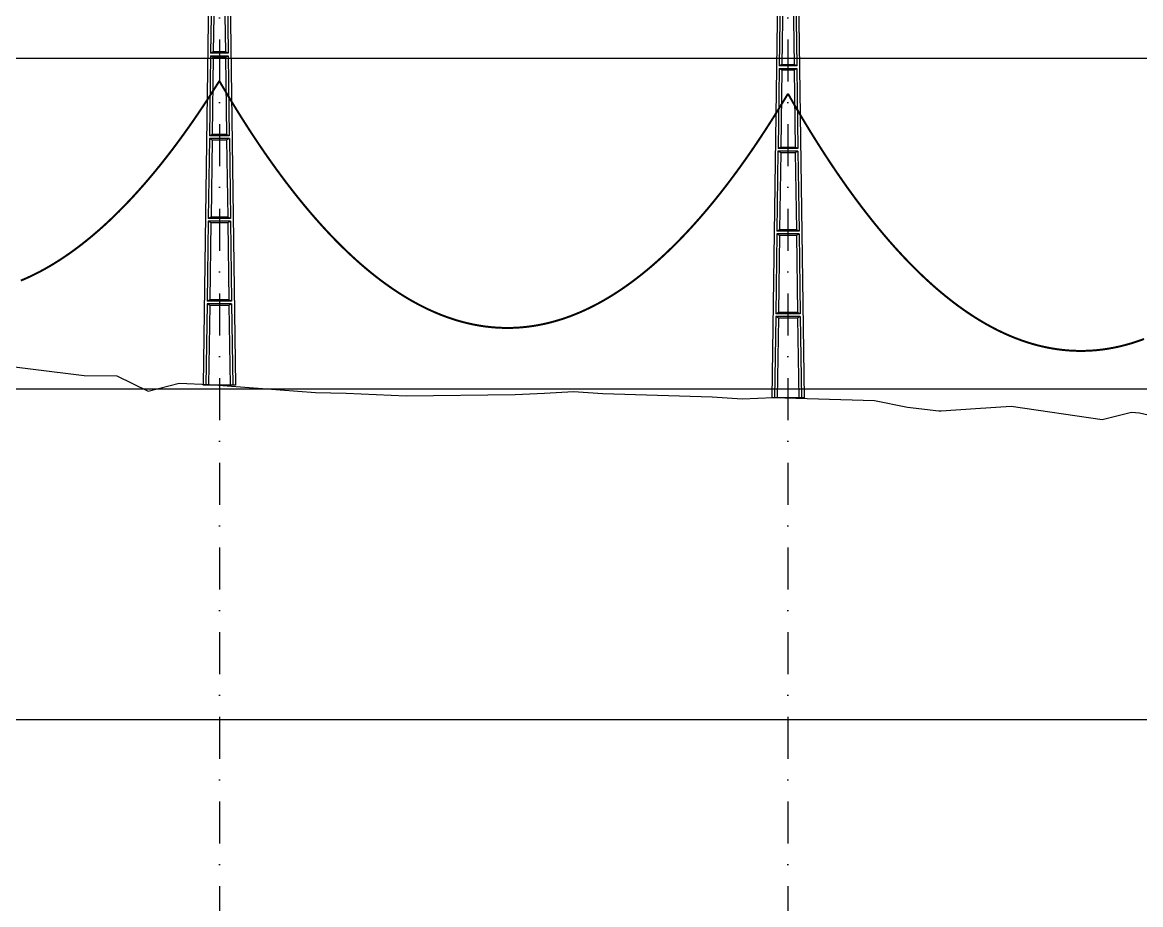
# Model space of a CAD drawing. Header units: metres. Extents: x -121 to 9872, y 3505 to 10721.
# Drawn here: x 3390.9 to 3560, y 9422 to 9555.4 of the extents above; entities that cross this region are included whole.
import ezdxf

# ---------------------------------------------------------------- set-up
doc = ezdxf.new("R2010")
doc.units = ezdxf.units.M
doc.linetypes.add('DASHDOT', pattern=[25.4, 12.7, -6.35, 0, -6.35])
for name, color, linetype in [('CON-EOL- PROJEÇÃO', 22, 'Continuous'), ('Grade', 9, 'Continuous'), ('Ind.Rot', 8, 'DASHDOT'), ('Modelo_CotaTerreno_Perfil', 7, 'Continuous'), ('POSTE DT', 7, 'Continuous')]:
    doc.layers.add(name, color=color, linetype=linetype)

# ---------------------------------------------------------------- blocks, each defined once
blk = doc.blocks.new('*U1')
at = {"layer": 'POSTE DT', "extrusion": (0, 1, 0)}
for p, q in [((-3.31, 378.23), (-4.05, 262)), ((-3.31, 378.23), (3.31, 378.23)), ((3.31, 378.23), (4.06, 262)), ((-4.05, 262), (-7.72, 0)), ((-4.05, 262), (-4.05, 262)), ((-2.73, 262), (-3.08, 237.05)), ((-2.73, 262), (2.75, 262)), ((-1.42, 262), (-1.77, 237.57)), ((1.43, 262), (1.77, 237.57)), ((2.75, 262), (3.1, 237.05)), ((4.06, 262), (7.72, 0)), ((-3.1, 235.74), (-3.63, 197.65)), ((3.11, 235.73), (-3.1, 235.74)), ((3.1, 237.05), (-3.08, 237.05)), ((-1.8, 235.21), (-2.32, 198.19)), ((1.8, 235.21), (2.32, 198.19)), ((3.11, 235.73), (3.65, 197.65)), ((-3.65, 196.34), (-4.19, 158.25)), ((-2.35, 195.8), (-2.87, 158.8)), ((2.35, 195.8), (2.87, 158.8)), ((3.66, 196.34), (4.2, 158.25)), ((-4.21, 156.94), (-4.74, 118.85)), ((-2.9, 156.39), (-3.42, 119.41)), ((2.91, 156.39), (3.42, 119.41)), ((4.21, 156.94), (4.75, 118.85)), ((-4.76, 117.54), (-5.29, 79.45)), ((4.77, 117.54), (-4.76, 117.54)), ((4.75, 118.85), (-4.74, 118.85)), ((4.77, 117.54), (5.3, 79.45)), ((-3.46, 116.98), (-3.97, 80.02)), ((3.46, 116.98), (3.98, 80.02)), ((-5.31, 78.14), (-5.85, 40.06)), ((5.32, 78.14), (-5.31, 78.14)), ((5.3, 79.45), (-5.29, 79.45)), ((-4.01, 77.57), (-4.53, 40.63)), ((4.01, 77.57), (4.53, 40.63)), ((5.32, 78.14), (5.85, 40.06)), ((-5.86, 38.74), (-6.41, 0)), ((5.87, 38.74), (-5.86, 38.74)), ((5.85, 40.06), (-5.85, 40.06)), ((-4.56, 38.17), (-5.1, 0)), ((4.56, 38.17), (5.1, 0)), ((5.87, 38.74), (6.41, 0)), ((-6.41, 0), (-7.72, 0)), ((-5.1, 0), (-6.41, 0)), ((5.1, 0), (-5.1, 0)), ((6.41, 0), (5.1, 0)), ((7.72, 0), (6.41, 0))]:
    blk.add_line(p, q, dxfattribs=at)
at = {"layer": 'POSTE DT', "ltscale": 3}
for points in [[(-3.63, 197.65), (3.65, 197.65)], [(-3.65, 196.34), (3.66, 196.34)], [(-4.21, 156.94), (4.21, 156.94)], [(4.2, 158.25), (-4.19, 158.25)]]:
    blk.add_lwpolyline(points, dxfattribs=at)
at = {"layer": 'POSTE DT'}
for points, knots in [([(0.25, 309.94), (0.25, 309.93), (0.25, 309.93), (0.25, 309.92), (0.25, 309.91), (0.25, 309.9), (0.25, 309.89), (0.24, 309.85), (0.22, 309.82), (0.19, 309.77), (0.16, 309.74), (0.11, 309.71), (0.08, 309.7), (0.01, 309.68), (-0.02, 309.68), (-0.08, 309.7), (-0.11, 309.71), (-0.16, 309.74), (-0.18, 309.76), (-0.21, 309.8), (-0.22, 309.82), (-0.24, 309.85), (-0.24, 309.87), (-0.25, 309.89), (-0.25, 309.9), (-0.25, 309.92), (-0.25, 309.92), (-0.25, 309.93), (-0.25, 309.94), (-0.25, 309.95), (-0.25, 309.95), (-0.25, 309.96), (-0.25, 309.97), (-0.24, 310), (-0.23, 310.02), (-0.21, 310.07), (-0.2, 310.09), (-0.15, 310.14), (-0.13, 310.15), (-0.07, 310.18), (-0.03, 310.19), (0.03, 310.19), (0.06, 310.18), (0.12, 310.16), (0.14, 310.14), (0.18, 310.11), (0.2, 310.09), (0.21, 310.06), (0.22, 310.05), (0.23, 310.04), (0.24, 310.01), (0.24, 309.99), (0.25, 309.97), (0.25, 309.96), (0.25, 309.95), (0.25, 309.94), (0.25, 309.94), (0.25, 309.94), (0.25, 309.94)], [-54.728303, -54.728303, -54.728303, -54.728303, -54.309038, -54.309038, -53.647169, -53.647169, -52.532885, -52.532885, -48.86224, -48.86224, -45.282765, -45.282765, -41.52867, -41.52867, -37.867486, -37.867486, -34.454589, -34.454589, -31.301423, -31.301423, -28.48103, -28.48103, -26.961755, -26.961755, -25.7544, -25.7544, -25.136228, -25.136228, -24.64409, -24.64409, -24.094201, -24.094201, -23.191199, -23.191199, -20.494482, -20.494482, -17.342863, -17.342863, -13.645538, -13.645538, -9.835989, -9.835989, -6.296781, -6.296781, -3.005029, -3.005029, 0, 0, 0, 1.527594, 1.527594, 3.697216, 3.697216, 4.489727, 4.489727, 5.01438, 5.01438, 5.095313, 5.095313, 5.095313, 5.095313]), ([(-3.1, 235.74), (-2.88, 235.65), (-2.67, 235.56), (-2.23, 235.39), (-2.02, 235.3), (-1.8, 235.21)], [0.055576, 0.055576, 0.055576, 0.055576, 56.767409, 56.767409, 113.50757, 113.50757, 113.50757, 113.50757]), ([(-1.77, 237.57), (-1.99, 237.49), (-2.21, 237.4), (-2.64, 237.22), (-2.86, 237.14), (-3.08, 237.05)], [0, 0, 0, 0, 56.660495, 56.660495, 113.412826, 113.412826, 113.412826, 113.412826]), ([(-1.8, 235.21), (-1.2, 235.21), (-0.6, 235.21), (0.6, 235.21), (1.2, 235.21), (1.8, 235.21)], [0, 0, 0, 0, 68.567797, 68.567797, 137.136247, 137.136247, 137.136247, 137.136247]), ([(1.77, 237.57), (1.18, 237.57), (0.59, 237.57), (-0.59, 237.57), (-1.18, 237.57), (-1.77, 237.57)], [0, 0, 0, 0, 67.306894, 67.306894, 134.614447, 134.614447, 134.614447, 134.614447]), ([(3.1, 237.05), (2.87, 237.14), (2.65, 237.23), (2.21, 237.4), (1.99, 237.49), (1.77, 237.57)], [0, 0, 0, 0, 56.738948, 56.738948, 113.38731, 113.38731, 113.38731, 113.38731]), ([(1.8, 235.21), (2.02, 235.3), (2.24, 235.38), (2.68, 235.56), (2.89, 235.65), (3.11, 235.73)], [0, 0, 0, 0, 56.845349, 56.845349, 113.599799, 113.599799, 113.599799, 113.599799]), ([(-2.32, 198.19), (-2.54, 198.1), (-2.76, 198.01), (-3.2, 197.83), (-3.41, 197.74), (-3.63, 197.65)], [0, 0, 0, 0, 63.412073, 63.412073, 126.777421, 126.777421, 126.777421, 126.777421]), ([(2.32, 198.19), (1.55, 198.19), (0.77, 198.19), (-0.77, 198.19), (-1.55, 198.19), (-2.32, 198.19)], [0, 0, 0, 0, 88.31008, 88.31008, 176.620652, 176.620652, 176.620652, 176.620652]), ([(3.65, 197.65), (3.43, 197.74), (3.2, 197.83), (2.76, 198.01), (2.54, 198.1), (2.32, 198.19)], [0, 0, 0, 0, 63.488119, 63.488119, 126.880939, 126.880939, 126.880939, 126.880939]), ([(-3.65, 196.34), (-3.43, 196.25), (-3.22, 196.16), (-2.78, 195.98), (-2.57, 195.89), (-2.35, 195.8)], [0.054307, 0.054307, 0.054307, 0.054307, 63.527131, 63.527131, 127.063246, 127.063246, 127.063246, 127.063246]), ([(-2.35, 195.8), (-1.57, 195.8), (-0.78, 195.8), (0.79, 195.8), (1.57, 195.8), (2.35, 195.8)], [0, 0, 0, 0, 89.585713, 89.585713, 179.17191, 179.17191, 179.17191, 179.17191]), ([(2.35, 195.8), (2.57, 195.89), (2.79, 195.98), (3.23, 196.16), (3.45, 196.25), (3.66, 196.34)], [0, 0, 0, 0, 63.60246, 63.60246, 127.109696, 127.109696, 127.109696, 127.109696]), ([(-4.21, 156.94), (-3.99, 156.85), (-3.77, 156.75), (-3.34, 156.57), (-3.12, 156.48), (-2.9, 156.39)], [0.053423, 0.053423, 0.053423, 0.053423, 70.429742, 70.429742, 140.90167, 140.90167, 140.90167, 140.90167]), ([(-2.87, 158.8), (-3.09, 158.71), (-3.31, 158.62), (-3.75, 158.43), (-3.97, 158.34), (-4.19, 158.25)], [0, 0, 0, 0, 70.301707, 70.301707, 140.590947, 140.590947, 140.590947, 140.590947]), ([(-2.9, 156.39), (-1.94, 156.39), (-0.97, 156.39), (0.97, 156.39), (1.94, 156.39), (2.91, 156.39)], [0, 0, 0, 0, 110.60219, 110.60219, 221.20473, 221.20473, 221.20473, 221.20473]), ([(2.87, 158.8), (1.92, 158.8), (0.96, 158.8), (-0.96, 158.8), (-1.91, 158.8), (-2.87, 158.8)], [0, 0, 0, 0, 109.314454, 109.314454, 218.629264, 218.629264, 218.629264, 218.629264]), ([(4.2, 158.25), (3.98, 158.34), (3.76, 158.44), (3.31, 158.62), (3.09, 158.71), (2.87, 158.8)], [0, 0, 0, 0, 70.379198, 70.379198, 140.659718, 140.659718, 140.659718, 140.659718]), ([(2.91, 156.39), (3.12, 156.48), (3.34, 156.57), (3.78, 156.75), (4, 156.85), (4.21, 156.94)], [0, 0, 0, 0, 70.506649, 70.506649, 140.914701, 140.914701, 140.914701, 140.914701]), ([(-4.76, 117.54), (-4.54, 117.45), (-4.32, 117.35), (-3.89, 117.17), (-3.67, 117.07), (-3.46, 116.98)], [0.052784, 0.052784, 0.052784, 0.052784, 77.438432, 77.438432, 154.950301, 154.950301, 154.950301, 154.950301]), ([(-3.42, 119.41), (-3.64, 119.32), (-3.86, 119.23), (-4.3, 119.04), (-4.52, 118.95), (-4.74, 118.85)], [0, 0, 0, 0, 77.299547, 77.299547, 154.618634, 154.618634, 154.618634, 154.618634]), ([(3.42, 119.41), (2.28, 119.41), (1.14, 119.41), (-1.14, 119.41), (-2.28, 119.41), (-3.42, 119.41)], [0, 0, 0, 0, 130.319901, 130.319901, 260.640046, 260.640046, 260.640046, 260.640046]), ([(4.75, 118.85), (4.53, 118.95), (4.31, 119.04), (3.87, 119.23), (3.64, 119.32), (3.42, 119.41)], [0, 0, 0, 0, 77.381597, 77.381597, 154.66183, 154.66183, 154.66183, 154.66183]), ([(3.46, 116.98), (3.68, 117.07), (3.89, 117.17), (4.33, 117.35), (4.55, 117.45), (4.77, 117.54)], [0, 0, 0, 0, 77.520013, 77.520013, 154.938747, 154.938747, 154.938747, 154.938747]), ([(-3.46, 116.98), (-2.3, 116.98), (-1.15, 116.98), (1.15, 116.98), (2.31, 116.98), (3.46, 116.98)], [0, 0, 0, 0, 131.617604, 131.617604, 263.235447, 263.235447, 263.235447, 263.235447]), ([(-3.97, 80.02), (-4.19, 79.93), (-4.41, 79.83), (-4.85, 79.64), (-5.07, 79.55), (-5.29, 79.45)], [0, 0, 0, 0, 84.379671, 84.379671, 168.809376, 168.809376, 168.809376, 168.809376]), ([(3.98, 80.02), (2.65, 80.02), (1.33, 80.02), (-1.32, 80.02), (-2.65, 80.02), (-3.97, 80.02)], [0, 0, 0, 0, 151.326157, 151.326157, 302.652465, 302.652465, 302.652465, 302.652465]), ([(5.3, 79.45), (5.08, 79.55), (4.86, 79.64), (4.42, 79.83), (4.2, 79.93), (3.98, 80.02)], [0, 0, 0, 0, 84.46863, 84.46863, 168.833721, 168.833721, 168.833721, 168.833721]), ([(-5.31, 78.14), (-5.09, 78.05), (-4.88, 77.95), (-4.44, 77.76), (-4.23, 77.67), (-4.01, 77.57)], [0.052308, 0.052308, 0.052308, 0.052308, 84.527725, 84.527725, 169.158824, 169.158824, 169.158824, 169.158824]), ([(-4.01, 77.57), (-2.67, 77.57), (-1.34, 77.57), (1.34, 77.57), (2.67, 77.57), (4.01, 77.57)], [0, 0, 0, 0, 152.632212, 152.632212, 305.264569, 305.264569, 305.264569, 305.264569]), ([(4.01, 77.57), (4.23, 77.67), (4.45, 77.76), (4.88, 77.95), (5.1, 78.05), (5.32, 78.14)], [0, 0, 0, 0, 84.616316, 84.616316, 169.129178, 169.129178, 169.129178, 169.129178]), ([(-5.86, 38.74), (-5.65, 38.65), (-5.43, 38.55), (-5, 38.36), (-4.78, 38.26), (-4.56, 38.17)], [0.026524, 0.026524, 0.026524, 0.026524, 91.679563, 91.679563, 183.466041, 183.466041, 183.466041, 183.466041]), ([(-4.53, 40.63), (-4.75, 40.53), (-4.97, 40.44), (-5.41, 40.25), (-5.63, 40.15), (-5.85, 40.06)], [0, 0, 0, 0, 91.523648, 91.523648, 183.126775, 183.126775, 183.126775, 183.126775]), ([(-4.56, 38.17), (-3.04, 38.17), (-1.52, 38.17), (1.52, 38.17), (3.04, 38.17), (4.56, 38.17)], [0, 0, 0, 0, 173.646192, 173.646192, 347.292451, 347.292451, 347.292451, 347.292451]), ([(4.53, 40.63), (3.02, 40.63), (1.51, 40.63), (-1.51, 40.63), (-3.02, 40.63), (-4.53, 40.63)], [0, 0, 0, 0, 172.33304, 172.33304, 344.666151, 344.666151, 344.666151, 344.666151]), ([(5.85, 40.06), (5.63, 40.15), (5.41, 40.25), (4.97, 40.44), (4.75, 40.53), (4.53, 40.63)], [0, 0, 0, 0, 91.621326, 91.621326, 183.137324, 183.137324, 183.137324, 183.137324]), ([(4.56, 38.17), (4.78, 38.26), (5, 38.36), (5.43, 38.55), (5.65, 38.65), (5.87, 38.74)], [0, 0, 0, 0, 91.776928, 91.776928, 183.448614, 183.448614, 183.448614, 183.448614])]:
    blk.add_open_spline(points, degree=3, knots=knots, dxfattribs=at)

msp = doc.modelspace()

# ---------------------------------------------------------------- linework, layer by layer
at = {"layer": 'CON-EOL- PROJEÇÃO', "const_width": 0.3}
for points in [[(3390.64, 9516.356), (3391.063, 9516.534), (3391.486, 9516.72), (3391.909, 9516.912), (3392.332, 9517.112), (3392.755, 9517.319), (3393.177, 9517.532), (3393.6, 9517.753), (3394.023, 9517.981), (3394.446, 9518.216), (3394.869, 9518.457), (3395.292, 9518.706), (3395.715, 9518.962), (3396.138, 9519.225), (3396.561, 9519.495), (3396.983, 9519.772), (3397.406, 9520.056), (3397.829, 9520.347), (3398.252, 9520.645), (3398.675, 9520.95), (3399.098, 9521.262), (3399.521, 9521.581), (3399.944, 9521.908), (3400.366, 9522.241), (3400.789, 9522.581), (3401.212, 9522.929), (3401.635, 9523.283), (3402.058, 9523.644), (3402.481, 9524.013), (3402.904, 9524.388), (3403.327, 9524.771), (3403.75, 9525.161), (3404.172, 9525.557), (3404.595, 9525.961), (3405.018, 9526.372), (3405.441, 9526.79), (3405.864, 9527.215), (3406.287, 9527.646), (3406.71, 9528.085), (3407.133, 9528.531), (3407.556, 9528.985), (3407.978, 9529.445), (3408.401, 9529.912), (3408.824, 9530.386), (3409.247, 9530.868), (3409.67, 9531.356), (3410.093, 9531.852), (3410.516, 9532.354), (3410.939, 9532.864), (3411.362, 9533.38), (3411.784, 9533.904), (3412.207, 9534.435), (3412.63, 9534.973), (3413.053, 9535.518), (3413.476, 9536.07), (3413.899, 9536.629), (3414.322, 9537.196), (3414.745, 9537.769), (3415.167, 9538.349), (3415.59, 9538.937), (3416.013, 9539.531), (3416.436, 9540.133), (3416.859, 9540.742), (3417.282, 9541.358), (3417.705, 9541.981), (3418.128, 9542.611), (3418.551, 9543.248), (3418.973, 9543.892), (3419.396, 9544.543), (3419.819, 9545.202), (3420.242, 9545.867), (3420.665, 9546.54)], [(3420.665, 9546.54), (3421.093, 9545.808), (3421.521, 9545.084), (3421.949, 9544.367), (3422.376, 9543.657), (3422.804, 9542.955), (3423.232, 9542.26), (3423.66, 9541.572), (3424.088, 9540.891), (3424.516, 9540.218), (3424.944, 9539.552), (3425.371, 9538.893), (3425.799, 9538.242), (3426.227, 9537.597), (3426.655, 9536.96), (3427.083, 9536.331), (3427.511, 9535.708), (3427.939, 9535.093), (3428.366, 9534.485), (3428.794, 9533.884), (3429.222, 9533.291), (3429.65, 9532.705), (3430.078, 9532.126), (3430.506, 9531.554), (3430.934, 9530.99), (3431.362, 9530.433), (3431.789, 9529.883), (3432.217, 9529.34), (3432.645, 9528.805), (3433.073, 9528.276), (3433.501, 9527.755), (3433.929, 9527.242), (3434.357, 9526.735), (3434.784, 9526.236), (3435.212, 9525.744), (3435.64, 9525.259), (3436.068, 9524.782), (3436.496, 9524.311), (3436.924, 9523.848), (3437.352, 9523.392), (3437.779, 9522.944), (3438.207, 9522.502), (3438.635, 9522.068), (3439.063, 9521.641), (3439.491, 9521.221), (3439.919, 9520.809), (3440.347, 9520.404), (3440.774, 9520.005), (3441.202, 9519.614), (3441.63, 9519.231), (3442.058, 9518.854), (3442.486, 9518.485), (3442.914, 9518.123), (3443.342, 9517.768), (3443.769, 9517.421), (3444.197, 9517.08), (3444.625, 9516.747), (3445.053, 9516.421), (3445.481, 9516.102), (3445.909, 9515.791), (3446.337, 9515.486), (3446.765, 9515.189), (3447.192, 9514.899), (3447.62, 9514.617), (3448.048, 9514.341), (3448.476, 9514.073), (3448.904, 9513.811), (3449.332, 9513.557), (3449.76, 9513.311), (3450.187, 9513.071), (3450.615, 9512.839), (3451.043, 9512.613), (3451.471, 9512.396), (3451.899, 9512.185), (3452.327, 9511.981), (3452.755, 9511.785), (3453.182, 9511.596), (3453.61, 9511.414), (3454.038, 9511.239), (3454.466, 9511.071), (3454.894, 9510.911), (3455.322, 9510.757), (3455.75, 9510.611), (3456.177, 9510.472), (3456.605, 9510.341), (3457.033, 9510.216), (3457.461, 9510.099), (3457.889, 9509.989), (3458.317, 9509.886), (3458.745, 9509.79), (3459.172, 9509.702), (3459.6, 9509.62), (3460.028, 9509.546), (3460.456, 9509.479), (3460.884, 9509.419), (3461.312, 9509.367), (3461.74, 9509.321), (3462.167, 9509.283), (3462.595, 9509.252), (3463.023, 9509.228), (3463.451, 9509.211), (3463.879, 9509.202), (3464.307, 9509.2), (3464.735, 9509.204), (3465.163, 9509.216), (3465.59, 9509.236), (3466.018, 9509.262), (3466.446, 9509.296), (3466.874, 9509.336), (3467.302, 9509.385), (3467.73, 9509.44), (3468.158, 9509.502), (3468.585, 9509.571), (3469.013, 9509.648), (3469.441, 9509.732), (3469.869, 9509.823), (3470.297, 9509.922), (3470.725, 9510.027), (3471.153, 9510.14), (3471.58, 9510.26), (3472.008, 9510.387), (3472.436, 9510.521), (3472.864, 9510.662), (3473.292, 9510.811), (3473.72, 9510.967), (3474.148, 9511.13), (3474.575, 9511.3), (3475.003, 9511.477), (3475.431, 9511.662), (3475.859, 9511.853), (3476.287, 9512.052), (3476.715, 9512.258), (3477.143, 9512.472), (3477.57, 9512.692), (3477.998, 9512.92), (3478.426, 9513.155), (3478.854, 9513.397), (3479.282, 9513.647), (3479.71, 9513.903), (3480.138, 9514.167), (3480.565, 9514.438), (3480.993, 9514.716), (3481.421, 9515.001), (3481.849, 9515.293), (3482.277, 9515.593), (3482.705, 9515.9), (3483.133, 9516.214), (3483.561, 9516.536), (3483.988, 9516.864), (3484.416, 9517.2), (3484.844, 9517.543), (3485.272, 9517.893), (3485.7, 9518.25), (3486.128, 9518.615), (3486.556, 9518.987), (3486.983, 9519.366), (3487.411, 9519.752), (3487.839, 9520.145), (3488.267, 9520.546), (3488.695, 9520.954), (3489.123, 9521.369), (3489.551, 9521.791), (3489.978, 9522.221), (3490.406, 9522.658), (3490.834, 9523.102), (3491.262, 9523.553), (3491.69, 9524.011), (3492.118, 9524.477), (3492.546, 9524.95), (3492.973, 9525.43), (3493.401, 9525.917), (3493.829, 9526.412), (3494.257, 9526.914), (3494.685, 9527.423), (3495.113, 9527.939), (3495.541, 9528.462), (3495.968, 9528.993), (3496.396, 9529.531), (3496.824, 9530.076), (3497.252, 9530.629), (3497.68, 9531.189), (3498.108, 9531.756), (3498.536, 9532.33), (3498.964, 9532.911), (3499.391, 9533.5), (3499.819, 9534.096), (3500.247, 9534.699), (3500.675, 9535.31), (3501.103, 9535.928), (3501.531, 9536.553), (3501.959, 9537.185), (3502.386, 9537.825), (3502.814, 9538.471), (3503.242, 9539.125), (3503.67, 9539.787), (3504.098, 9540.455), (3504.526, 9541.131), (3504.954, 9541.815), (3505.381, 9542.505), (3505.809, 9543.203), (3506.237, 9543.908), (3506.665, 9544.62)], [(3506.665, 9544.62), (3507.073, 9543.905), (3507.481, 9543.197), (3507.889, 9542.495), (3508.297, 9541.8), (3508.705, 9541.112), (3509.113, 9540.431), (3509.521, 9539.756), (3509.929, 9539.087), (3510.337, 9538.426), (3510.745, 9537.771), (3511.153, 9537.123), (3511.561, 9536.481), (3511.968, 9535.846), (3512.376, 9535.218), (3512.784, 9534.596), (3513.192, 9533.982), (3513.6, 9533.373), (3514.008, 9532.772), (3514.416, 9532.177), (3514.824, 9531.588), (3515.232, 9531.007), (3515.64, 9530.432), (3516.048, 9529.863), (3516.456, 9529.302), (3516.864, 9528.747), (3517.272, 9528.198), (3517.68, 9527.656), (3518.088, 9527.121), (3518.496, 9526.593), (3518.904, 9526.071), (3519.312, 9525.556), (3519.72, 9525.047), (3520.128, 9524.545), (3520.536, 9524.05), (3520.944, 9523.561), (3521.352, 9523.079), (3521.76, 9522.603), (3522.167, 9522.135), (3522.575, 9521.672), (3522.983, 9521.217), (3523.391, 9520.768), (3523.799, 9520.326), (3524.207, 9519.89), (3524.615, 9519.461), (3525.023, 9519.038), (3525.431, 9518.622), (3525.839, 9518.213), (3526.247, 9517.81), (3526.655, 9517.415), (3527.063, 9517.025), (3527.471, 9516.642), (3527.879, 9516.266), (3528.287, 9515.897), (3528.695, 9515.533), (3529.103, 9515.177), (3529.511, 9514.827), (3529.919, 9514.484), (3530.327, 9514.148), (3530.735, 9513.818), (3531.143, 9513.494), (3531.551, 9513.178), (3531.959, 9512.868), (3532.366, 9512.564), (3532.774, 9512.267), (3533.182, 9511.977), (3533.59, 9511.693), (3533.998, 9511.416), (3534.406, 9511.145), (3534.814, 9510.881), (3535.222, 9510.624), (3535.63, 9510.373), (3536.038, 9510.129), (3536.446, 9509.891), (3536.854, 9509.66), (3537.262, 9509.436), (3537.67, 9509.218), (3538.078, 9509.007), (3538.486, 9508.802), (3538.894, 9508.604), (3539.302, 9508.413), (3539.71, 9508.228), (3540.118, 9508.05), (3540.526, 9507.878), (3540.934, 9507.713), (3541.342, 9507.555), (3541.75, 9507.403), (3542.158, 9507.257), (3542.565, 9507.119), (3542.973, 9506.986), (3543.381, 9506.861), (3543.789, 9506.742), (3544.197, 9506.629), (3544.605, 9506.524), (3545.013, 9506.424), (3545.421, 9506.332), (3545.829, 9506.246), (3546.237, 9506.166), (3546.645, 9506.093), (3547.053, 9506.027), (3547.461, 9505.967), (3547.869, 9505.914), (3548.277, 9505.868), (3548.685, 9505.828), (3549.093, 9505.794), (3549.501, 9505.767), (3549.909, 9505.747), (3550.317, 9505.734), (3550.725, 9505.726), (3551.133, 9505.726), (3551.541, 9505.732), (3551.949, 9505.745), (3552.357, 9505.764), (3552.765, 9505.79), (3553.172, 9505.822), (3553.58, 9505.861), (3553.988, 9505.907), (3554.396, 9505.959), (3554.804, 9506.018), (3555.212, 9506.083), (3555.62, 9506.155), (3556.028, 9506.233), (3556.436, 9506.318), (3556.844, 9506.41), (3557.252, 9506.508), (3557.66, 9506.613), (3558.068, 9506.725), (3558.476, 9506.843), (3558.884, 9506.967), (3559.292, 9507.098), (3559.7, 9507.236), (3560.108, 9507.38), (3560.516, 9507.531)]]:
    msp.add_lwpolyline(points, dxfattribs=at)
at = {"layer": 'Grade'}
for points in [[(0, 9550), (9859.453, 9550)], [(0, 9500), (9859.453, 9500)], [(0, 9450), (9859.453, 9450)]]:
    msp.add_lwpolyline(points, dxfattribs=at)
at = {"layer": 'Ind.Rot', "linetype": 'DASHDOT', "ltscale": 0.5}
for points in [[(3420.665, 10500), (3420.665, 8300)], [(3506.665, 10500), (3506.665, 8300)]]:
    msp.add_lwpolyline(points, dxfattribs=at)
at = {"layer": 'Modelo_CotaTerreno_Perfil', "linetype": 'Continuous', "lineweight": -3}
msp.add_lwpolyline([(3384.721, 9503.918), (3400.232, 9501.997), (3405.169, 9501.94), (3409.913, 9499.627), (3414.587, 9500.825), (3419.185, 9500.655), (3435.219, 9499.445), (3439.825, 9499.36), (3448.908, 9498.932), (3465.414, 9499.116), (3469.846, 9499.331), (3474.214, 9499.575), (3478.68, 9499.271), (3495.214, 9498.76), (3499.759, 9498.483), (3504.47, 9498.691), (3519.727, 9498.204), (3524.723, 9497.196), (3529.47, 9496.65), (3529.65, 9496.666), (3529.839, 9496.644), (3535.016, 9496.999), (3540.44, 9497.393), (3554.156, 9495.335), (3558.597, 9496.465), (3559.842, 9496.349), (3561.133, 9496.059)], dxfattribs=at)

# ---------------------------------------------------------------- block references
at = {"layer": 'POSTE DT', "xscale": 0.3172702451939489, "yscale": 0.3172702451939489, "zscale": 0.3172702451939489}
for p in [(3420.665, 9500.54), (3506.665, 9498.62)]:
    msp.add_blockref('*U1', p, dxfattribs=at)

doc.saveas('drawing.dxf')
